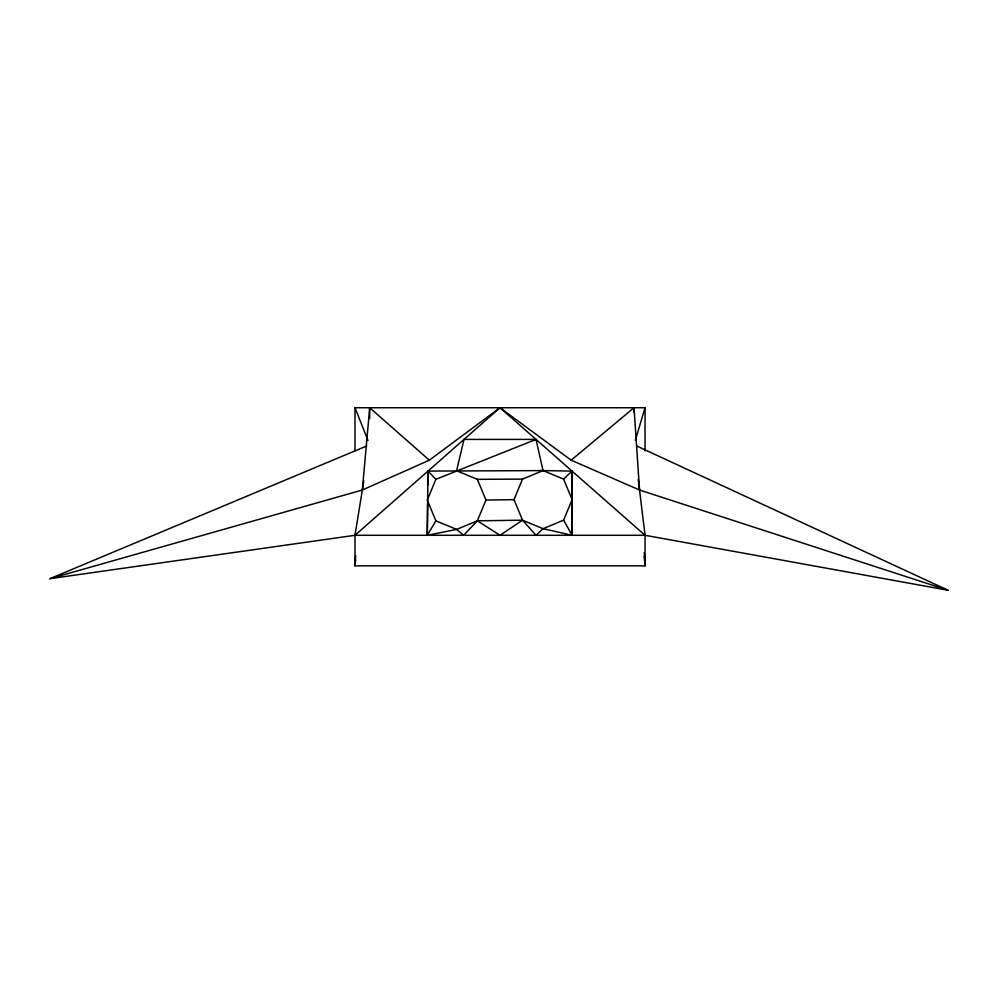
<?xml version="1.0" encoding="UTF-8"?>
<svg xmlns="http://www.w3.org/2000/svg" width="998" height="998" viewBox="0 0 998 998"><rect width="100%" height="100%" fill="white"/><g stroke="black" fill="none" stroke-linecap="round" stroke-linejoin="round"><path stroke-width="1.5" d="M427.643 503.179L427.281 535.29L456.635 529.414L477.368 520.819L522.528 520.195L543.062 528.691L572.104 535.29L572.041 471.081L543.049 470.594L427.992 471.081L427.281 535.29L435.889 520.831L427.281 500.085L435.864 479.339L536.026 439.407L543.049 470.594L563.583 479.102L572.104 499.636L563.596 520.17L543.062 528.691L536.063 535.29L522.528 520.195L514.007 499.661L522.503 479.115L543.049 470.594L539.968 470.632M427.843 484.841L427.992 471.081L435.864 479.339M49.9 578.678L362.336 490.018L369.697 407.733L429.34 460.19L500.01 407.733L571.155 460.19L639.531 490.018L948.1 590.267L645.045 535.29L354.989 535.29L49.9 578.678L366.827 445.944M645.045 534.242L645.045 565.854L354.989 565.854L355.725 559.728M354.989 562.036L355.762 555.861M355.849 535.29L355.974 534.417M363.808 480.961L354.989 535.29L500.01 407.733L645.045 535.29L638.246 479.452M635.339 440.293L645.045 407.733L354.989 407.733L354.989 450.909M435.889 520.831L456.635 529.414L463.646 535.29L477.368 520.819L485.951 500.073L477.356 479.327L456.61 470.744L464.008 439.407L536.026 439.407M563.583 479.102L572.041 471.081L572.104 535.29L563.596 520.17M571.155 460.19L634.017 407.733L639.531 490.018M522.528 520.195L500.01 535.29L477.368 520.819M362.336 490.018L429.34 460.19M485.951 500.073L514.007 499.661M477.356 479.327L522.503 479.115M636.849 446.044L948.1 590.267M354.989 407.733L368 440.467M644.059 534.417L644.184 535.29M644.172 552.78L645.045 562.036M644.197 556.535L645.045 565.854M645.045 407.733L645.045 450.909M634.017 407.733L634.017 412.361M369.697 407.733L369.697 418.524M354.989 534.242L354.989 565.854"/></g></svg>
